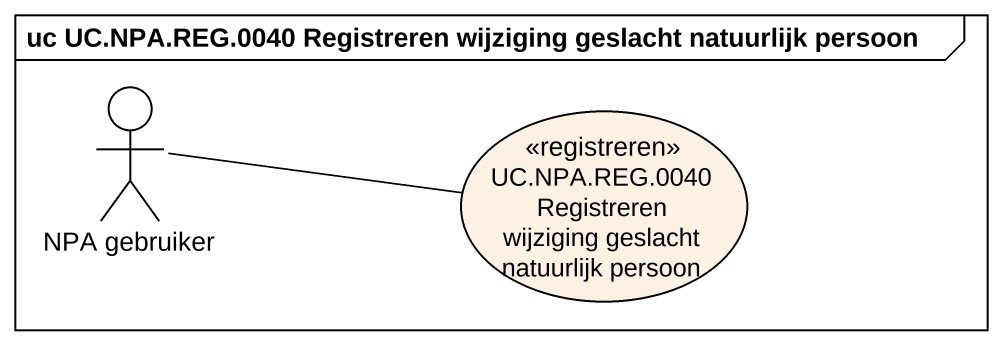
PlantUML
@startuml
mainframe uc UC.NPA.REG.0040 Registreren wijziging geslacht natuurlijk persoon
actor "NPA gebruiker" as NPA_gebruiker
usecase "UC.NPA.REG.0040 Registreren wijziging geslacht natuurlijk persoon" as UC_NPA_REG_0040_Registreren <<registreren>>
NPA_gebruiker -right- UC_NPA_REG_0040_Registreren
@enduml
